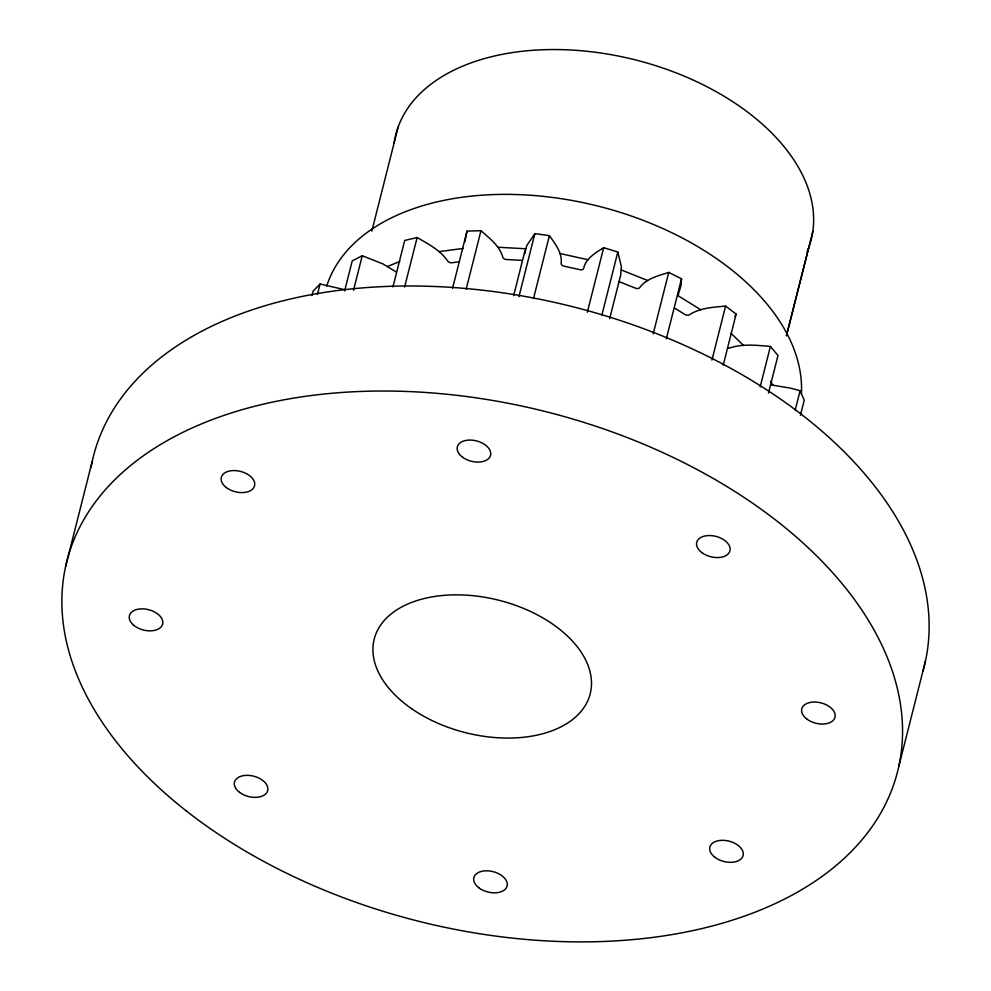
<?xml version="1.0" encoding="UTF-8"?>
<svg xmlns="http://www.w3.org/2000/svg" width="991" height="991" viewBox="0 0 991 991"><rect width="100%" height="100%" fill="white"/><g stroke="black" fill="none" stroke-linecap="round" stroke-linejoin="round"><path stroke-width="1.49" d="M619.152 281.407A3.258 1.994 14.2 0 0 620.539 282.2L635.38 288.133A3.258 1.994 14.2 0 0 639.591 287.749C646.33 278.483 658.42 275.758 668.739 272.414L681.511 278.818L681.028 285.321L678.315 294.575M464.853 241.878L467.009 231.151L480.969 230.68C489.48 238.261 499.699 245.879 502.883 257.375A3.258 1.994 14.2 0 0 506.661 259.531L522.381 260.385M524.586 253.845L526.766 245.582L534.88 233.616L549.423 235.635C555.084 243.811 562.578 252.965 561.117 263.556A3.258 1.994 14.2 0 0 564.127 266.17L579.946 269.688A3.258 1.994 14.2 0 0 583.6 268.561C585.594 258.403 595.653 252.804 603.68 247.688L617.827 252.048L621.382 266.616L620.663 275.188L609.651 318.706M65.567 566.703L92.151 461.67M311.979 295.578L313.119 291.069L320.081 284.008L344.781 289.706M317.417 294.513L320.081 284.008M344.633 290.896L352.226 260.893L362.26 255.728L383.083 263.99L396.536 272.166M353.527 290.239L362.26 255.728M371.848 231.089L398.122 127.071M392.944 286.956L404.712 240.454L417.137 237.53C428.223 243.984 440.475 250.19 447.771 261.166A3.258 1.994 14.2 0 0 452.057 262.726L459.329 261.785M404.601 287.056L417.137 237.53M452.59 288.158L467.009 231.151M466.166 289.199L480.969 230.68M513.635 295.665L525.019 250.649M518.937 296.631L534.88 233.616M533.48 298.65L549.423 235.635M587.353 312.215L603.68 247.688M601.884 315.064L617.827 252.048M653.168 333.93L668.739 272.414M666.324 338.835L681.511 278.818M711.934 360.105L725.598 306.083C713.334 307.321 699.956 307.73 689.389 314.853A3.258 1.994 14.2 0 1 684.905 314.469L674.623 308.102M723.232 365.109L736.14 314.097L725.598 306.083M760.159 386.936L770.416 346.429C756.901 345.302 742.717 343.567 729.599 348.027A3.258 1.994 14.2 0 1 728.063 348.175M768.508 393.018L777.997 355.509L770.416 346.429M786.383 335.887L812.806 231.448M786.544 335.466L808.817 247.453M795.178 410.187L800.109 390.677L789.901 388.026L770.577 384.83M800.431 415.204L804.221 400.203L800.109 390.677M898.849 766.204L925.433 661.183M734.888 316.414L736.14 314.097M387.667 266.406L399.782 261.513M438.951 251.64L463.342 248.419M497.693 247.23L525.676 248.753M559.89 253.485L588.059 259.753M621.332 269.973L647.78 280.564M677.856 295.578L700.786 309.787M731.011 333.224L743.448 345.438M770.503 381.176L772.893 385.103M90.986 467.554A428.471 262.615 14.2 0 1 568.066 305.55A428.471 262.615 14.2 0 1 922.869 671.353M326.634 286.312A244.232 149.691 14.2 0 1 588.79 203.886A244.232 149.691 14.2 0 1 801.397 393.638M394.121 143.063A214.242 131.308 14.2 0 1 638.811 60.773A214.242 131.308 14.2 0 1 807.17 251.652M185.936 810.638A428.471 262.615 14.2 0 0 888.58 797.594A428.471 262.615 14.2 0 0 372.108 391.123A428.471 262.615 14.2 0 0 185.936 810.638M462.351 457.049A17.144 10.505 14.2 0 0 490.285 456.12A17.144 10.505 14.2 0 0 469.189 440.078A17.144 10.505 14.2 0 0 462.351 457.049M478.888 887.787A17.144 10.505 14.2 0 0 506.835 886.858A17.144 10.505 14.2 0 0 485.739 870.816A17.144 10.505 14.2 0 0 478.888 887.787M806.798 719.02A17.144 10.505 14.2 0 0 834.732 718.091A17.144 10.505 14.2 0 0 813.636 702.049A17.144 10.505 14.2 0 0 806.798 719.02M133.203 624.801A17.144 10.505 14.2 0 0 161.855 625.916A17.144 10.505 14.2 0 0 143.051 608.858A17.144 10.505 14.2 0 0 133.203 624.801M411.599 708.689A111.401 68.28 14.2 0 0 589.756 695.422A111.401 68.28 14.2 0 0 445.269 595.257A111.401 68.28 14.2 0 0 411.599 708.689M239.537 792.354A17.144 10.505 14.2 0 0 267.446 791.363A17.144 10.505 14.2 0 0 246.288 775.358A17.144 10.505 14.2 0 0 239.537 792.354M226.382 487.584A17.144 10.505 14.2 0 0 254.303 486.593A17.144 10.505 14.2 0 0 233.145 470.576A17.144 10.505 14.2 0 0 226.382 487.584M714.92 857.314A17.144 10.505 14.2 0 0 742.841 856.335A17.144 10.505 14.2 0 0 721.683 840.318A17.144 10.505 14.2 0 0 714.92 857.314M701.777 552.544A17.144 10.505 14.2 0 0 729.686 551.553A17.144 10.505 14.2 0 0 708.528 535.549A17.144 10.505 14.2 0 0 701.777 552.544"/></g></svg>
